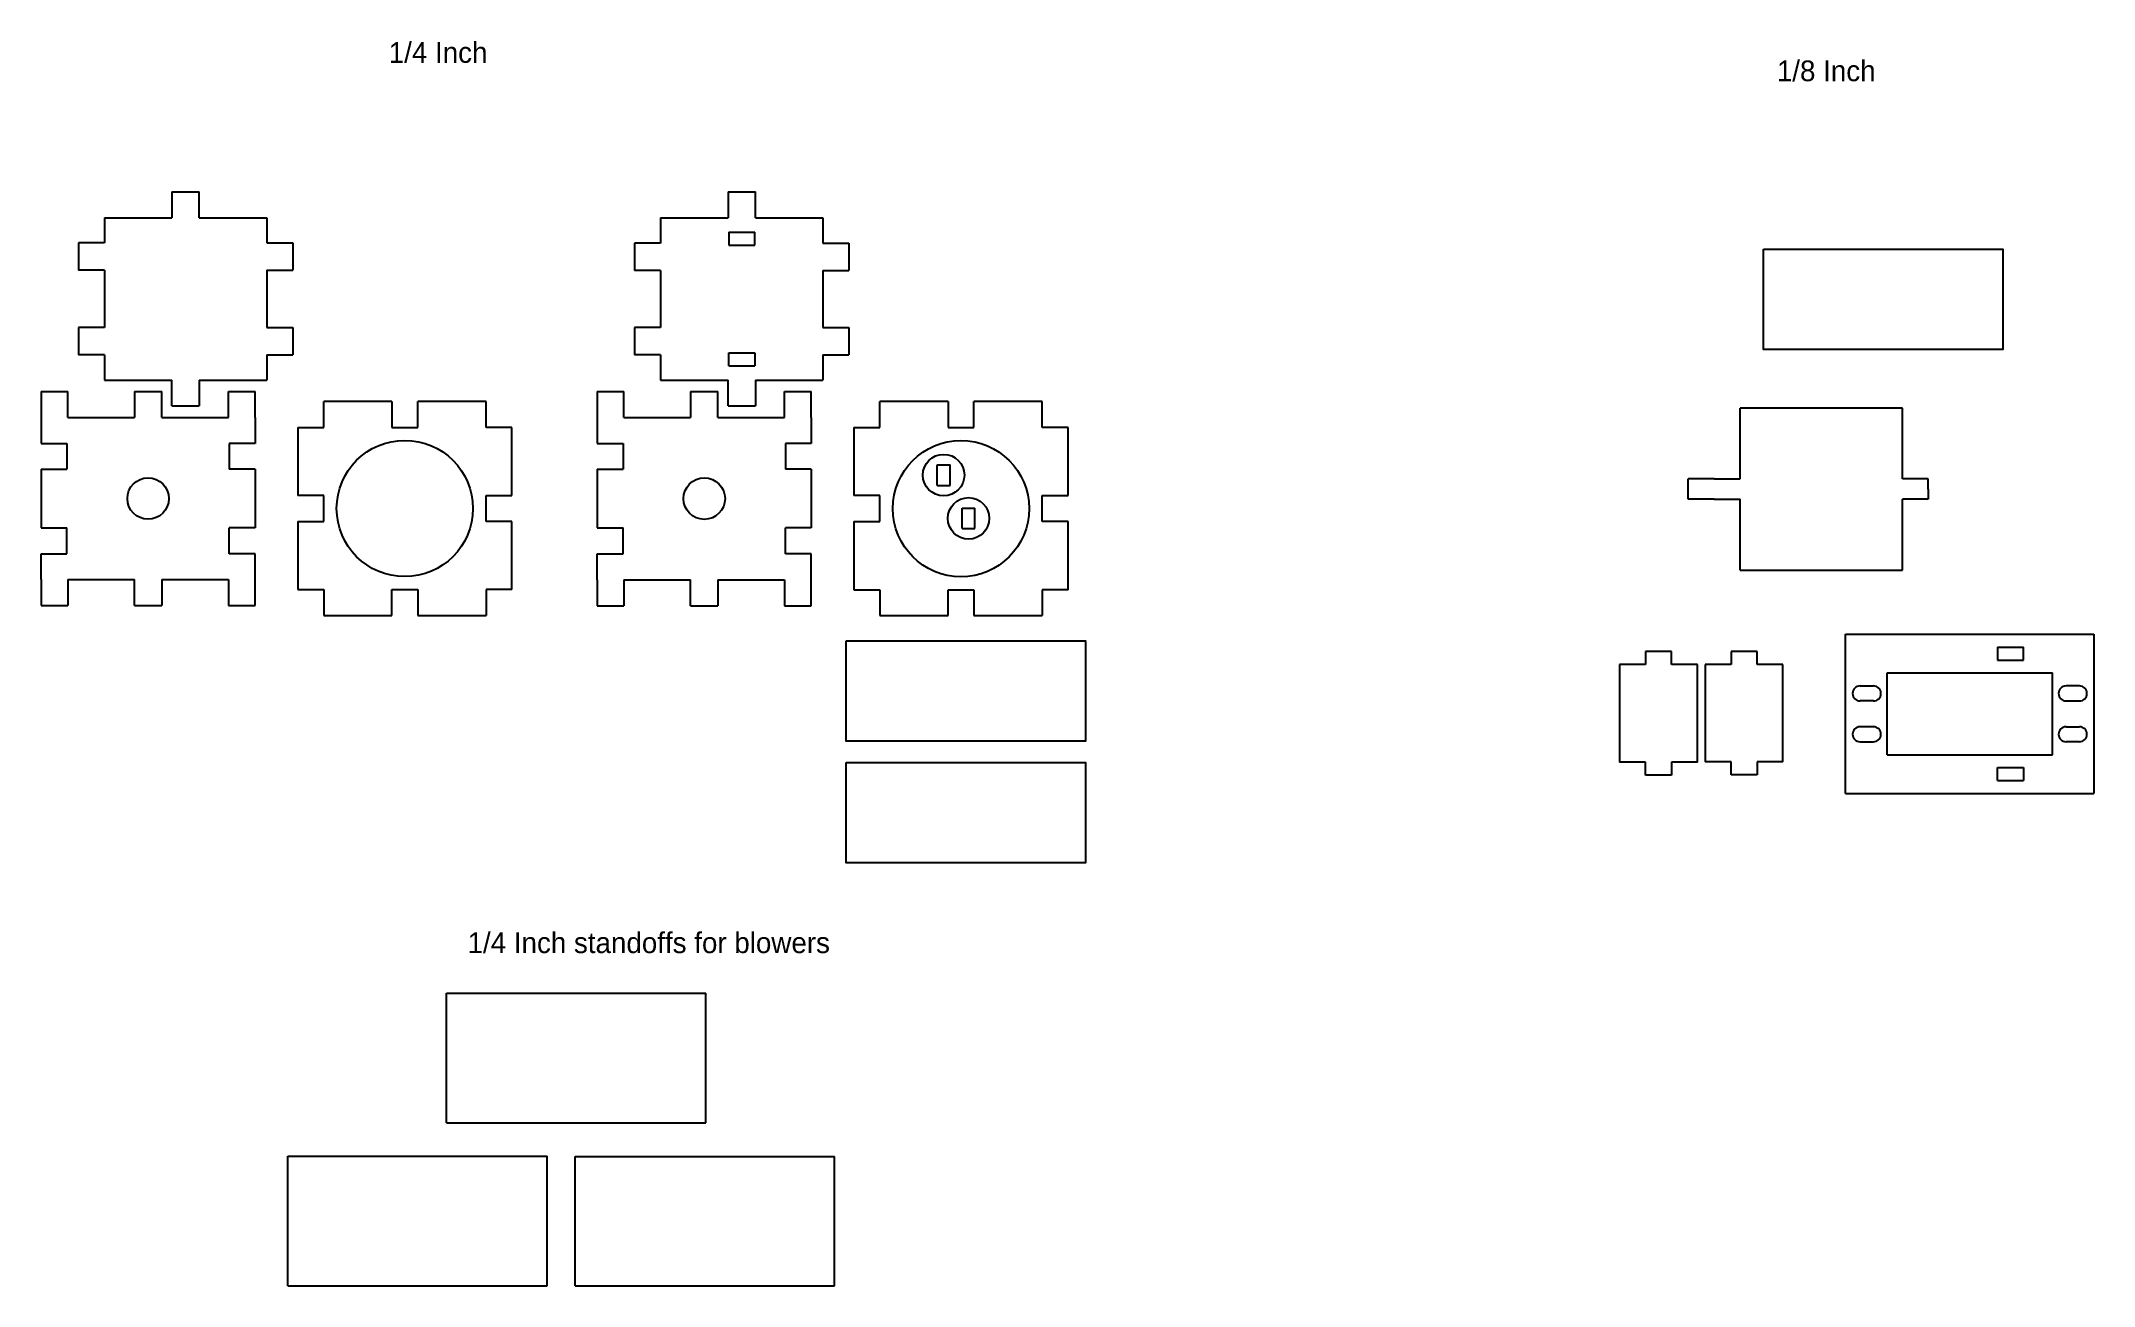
# Model space of a CAD drawing. Header units: inches. Extents: x 24.9 to 44.6, y 18.2 to 30.2.
import ezdxf

# ---------------------------------------------------------------- set-up
doc = ezdxf.new("R2010")
doc.units = ezdxf.units.IN
doc.header["$MEASUREMENT"] = 0

msp = doc.modelspace()

# ---------------------------------------------------------------- linework, layer by layer
at = {"color": 1}
for p, q in [((26.119, 28.781), (26.119, 28.531)), ((26.119, 28.781), (26.383, 28.781)), ((26.383, 28.531), (26.383, 28.781)), ((31.48, 28.78), (31.48, 28.53)), ((31.48, 28.78), (31.744, 28.78)), ((31.744, 28.53), (31.744, 28.78)), ((25.469, 28.531), (26.119, 28.531)), ((25.469, 28.531), (25.469, 28.288)), ((26.383, 28.531), (27.033, 28.531)), ((27.033, 28.531), (27.033, 28.288)), ((30.83, 28.53), (31.48, 28.53)), ((30.83, 28.53), (30.83, 28.287)), ((31.744, 28.53), (32.394, 28.53)), ((32.394, 28.53), (32.394, 28.287)), ((31.487, 28.391), (31.487, 28.266)), ((31.487, 28.391), (31.737, 28.391)), ((31.737, 28.266), (31.737, 28.391)), ((25.469, 28.288), (25.219, 28.288)), ((25.219, 28.288), (25.219, 28.024)), ((27.033, 28.288), (27.283, 28.288)), ((27.283, 28.288), (27.283, 28.024)), ((30.83, 28.287), (30.58, 28.287)), ((30.58, 28.287), (30.58, 28.023)), ((31.487, 28.266), (31.737, 28.266)), ((32.394, 28.287), (32.644, 28.287)), ((32.644, 28.287), (32.644, 28.023)), ((25.469, 28.024), (25.219, 28.024)), ((25.469, 28.024), (25.469, 27.473)), ((27.033, 28.024), (27.283, 28.024)), ((27.033, 28.024), (27.033, 27.473)), ((30.83, 28.023), (30.58, 28.023)), ((30.83, 28.023), (30.83, 27.472)), ((32.394, 28.023), (32.644, 28.023)), ((32.394, 28.023), (32.394, 27.472)), ((25.469, 27.473), (25.219, 27.473)), ((25.219, 27.473), (25.219, 27.209)), ((27.033, 27.473), (27.283, 27.473)), ((27.283, 27.473), (27.283, 27.209)), ((30.83, 27.472), (30.58, 27.472)), ((30.58, 27.472), (30.58, 27.208)), ((32.394, 27.472), (32.644, 27.472)), ((32.644, 27.472), (32.644, 27.208)), ((25.469, 27.209), (25.219, 27.209)), ((25.469, 27.209), (25.469, 26.966)), ((27.033, 27.209), (27.283, 27.209)), ((27.033, 27.209), (27.033, 26.966)), ((30.83, 27.208), (30.58, 27.208)), ((30.83, 27.208), (30.83, 26.966)), ((31.487, 27.229), (31.737, 27.229)), ((31.487, 27.104), (31.487, 27.229)), ((31.737, 27.229), (31.737, 27.104)), ((32.394, 27.208), (32.644, 27.208)), ((32.394, 27.208), (32.394, 26.966)), ((25.469, 26.966), (26.119, 26.966)), ((26.119, 26.716), (26.119, 26.966)), ((26.383, 26.966), (26.383, 26.716)), ((26.383, 26.966), (27.033, 26.966)), ((30.83, 26.966), (31.48, 26.966)), ((31.48, 26.716), (31.48, 26.966)), ((31.487, 27.104), (31.737, 27.104)), ((31.744, 26.966), (31.744, 26.716)), ((31.744, 26.966), (32.394, 26.966)), ((24.857, 26.855), (24.857, 26.605)), ((24.857, 26.855), (25.114, 26.855)), ((25.114, 26.605), (25.114, 26.855)), ((25.757, 26.855), (25.757, 26.605)), ((25.757, 26.855), (26.021, 26.855)), ((26.021, 26.605), (26.021, 26.855)), ((26.665, 26.605), (26.665, 26.855)), ((26.665, 26.855), (26.922, 26.855)), ((26.922, 26.605), (26.922, 26.855)), ((27.582, 26.509), (27.582, 26.759)), ((28.239, 26.759), (27.582, 26.759)), ((28.239, 26.759), (28.239, 26.509)), ((29.147, 26.759), (28.489, 26.759)), ((28.489, 26.509), (28.489, 26.759)), ((29.147, 26.509), (29.147, 26.759)), ((30.218, 26.854), (30.218, 26.605)), ((30.218, 26.854), (30.475, 26.854)), ((30.475, 26.605), (30.475, 26.854)), ((31.119, 26.854), (31.119, 26.605)), ((31.119, 26.854), (31.383, 26.854)), ((31.383, 26.605), (31.383, 26.854)), ((32.026, 26.605), (32.026, 26.854)), ((32.026, 26.854), (32.283, 26.854)), ((32.283, 26.605), (32.283, 26.854)), ((32.943, 26.509), (32.943, 26.759)), ((33.601, 26.759), (32.943, 26.759)), ((33.601, 26.759), (33.601, 26.509)), ((34.508, 26.759), (33.851, 26.759)), ((33.851, 26.509), (33.851, 26.759)), ((34.508, 26.509), (34.508, 26.759)), ((24.857, 26.605), (24.857, 26.355)), ((25.114, 26.605), (25.757, 26.605)), ((26.021, 26.605), (26.665, 26.605)), ((26.119, 26.716), (26.383, 26.716)), ((26.922, 26.605), (26.922, 26.355)), ((30.218, 26.605), (30.218, 26.355)), ((30.475, 26.605), (31.119, 26.605)), ((31.383, 26.605), (32.026, 26.605)), ((31.48, 26.716), (31.744, 26.716)), ((32.283, 26.605), (32.283, 26.355)), ((42.802, 26.696), (41.238, 26.696)), ((41.238, 26.012), (41.238, 26.696)), ((42.802, 26.012), (42.802, 26.696)), ((24.857, 26.355), (25.107, 26.355)), ((25.107, 26.355), (25.107, 26.105)), ((26.922, 26.355), (26.672, 26.355)), ((26.672, 26.355), (26.672, 26.105)), ((27.332, 26.509), (27.332, 25.852)), ((27.332, 26.509), (27.582, 26.509)), ((28.239, 26.509), (28.489, 26.509)), ((29.397, 26.509), (29.147, 26.509)), ((29.397, 25.852), (29.397, 26.509)), ((30.218, 26.355), (30.468, 26.355)), ((30.468, 26.355), (30.468, 26.105)), ((32.283, 26.355), (32.033, 26.355)), ((32.033, 26.355), (32.033, 26.105)), ((32.693, 26.509), (32.693, 25.851)), ((32.693, 26.509), (32.943, 26.509)), ((33.601, 26.509), (33.851, 26.509)), ((34.758, 26.509), (34.508, 26.509)), ((34.758, 25.851), (34.758, 26.509)), ((33.496, 25.95), (33.496, 26.147)), ((33.496, 26.147), (33.621, 26.147)), ((33.621, 25.95), (33.621, 26.147)), ((24.857, 26.105), (25.107, 26.105)), ((24.857, 26.105), (24.857, 25.541)), ((26.922, 26.105), (26.672, 26.105)), ((26.922, 26.105), (26.922, 25.541)), ((30.218, 26.105), (30.468, 26.105)), ((30.218, 26.105), (30.218, 25.54)), ((32.283, 26.105), (32.033, 26.105)), ((32.283, 26.105), (32.283, 25.54)), ((33.496, 25.95), (33.621, 25.95)), ((40.988, 26.012), (40.738, 26.012)), ((40.738, 25.816), (40.738, 26.012)), ((40.988, 26.012), (41.238, 26.012)), ((43.052, 26.012), (42.802, 26.012)), ((43.052, 25.914), (43.052, 26.012)), ((27.582, 25.852), (27.332, 25.852)), ((27.582, 25.602), (27.582, 25.852)), ((29.147, 25.602), (29.147, 25.852)), ((29.147, 25.852), (29.397, 25.852)), ((32.943, 25.851), (32.693, 25.851)), ((32.943, 25.601), (32.943, 25.851)), ((33.736, 25.534), (33.736, 25.731)), ((33.736, 25.731), (33.861, 25.731)), ((33.861, 25.534), (33.861, 25.731)), ((34.508, 25.601), (34.508, 25.851)), ((34.508, 25.851), (34.758, 25.851)), ((40.988, 25.816), (40.738, 25.816)), ((40.988, 25.816), (41.238, 25.816)), ((41.238, 25.132), (41.238, 25.816)), ((42.802, 25.132), (42.802, 25.816)), ((43.052, 25.816), (42.802, 25.816)), ((43.052, 25.914), (43.052, 25.816)), ((24.857, 25.541), (25.107, 25.541)), ((25.107, 25.291), (25.107, 25.541)), ((26.672, 25.291), (26.672, 25.541)), ((26.922, 25.541), (26.672, 25.541)), ((27.332, 25.602), (27.582, 25.602)), ((27.332, 25.602), (27.332, 24.945)), ((29.397, 25.602), (29.147, 25.602)), ((29.397, 24.945), (29.397, 25.602)), ((30.218, 25.54), (30.468, 25.54)), ((30.468, 25.29), (30.468, 25.54)), ((32.033, 25.29), (32.033, 25.54)), ((32.283, 25.54), (32.033, 25.54)), ((32.693, 25.601), (32.943, 25.601)), ((32.693, 25.601), (32.693, 24.944)), ((33.736, 25.534), (33.861, 25.534)), ((34.758, 25.601), (34.508, 25.601)), ((34.758, 24.944), (34.758, 25.601)), ((24.857, 25.041), (24.857, 25.291)), ((24.857, 25.291), (25.107, 25.291)), ((26.922, 25.291), (26.672, 25.291)), ((26.922, 25.041), (26.922, 25.291)), ((30.218, 25.04), (30.218, 25.29)), ((30.218, 25.29), (30.468, 25.29)), ((32.283, 25.29), (32.033, 25.29)), ((32.283, 25.04), (32.283, 25.29)), ((24.857, 25.041), (24.857, 24.791)), ((25.114, 25.041), (25.114, 24.791)), ((25.114, 25.041), (25.757, 25.041)), ((25.757, 24.791), (25.757, 25.041)), ((26.021, 25.041), (26.021, 24.791)), ((26.021, 25.041), (26.665, 25.041)), ((26.665, 25.041), (26.665, 24.791)), ((26.922, 24.791), (26.922, 25.041)), ((27.332, 24.945), (27.582, 24.945)), ((27.582, 24.945), (27.582, 24.695)), ((28.239, 24.695), (28.239, 24.945)), ((28.239, 24.945), (28.489, 24.945)), ((28.489, 24.945), (28.489, 24.695)), ((29.397, 24.945), (29.147, 24.945)), ((29.147, 24.945), (29.147, 24.695)), ((30.218, 25.04), (30.218, 24.79)), ((30.475, 25.04), (30.475, 24.79)), ((30.475, 25.04), (31.119, 25.04)), ((31.119, 24.79), (31.119, 25.04)), ((31.383, 25.04), (31.383, 24.79)), ((31.383, 25.04), (32.026, 25.04)), ((32.026, 25.04), (32.026, 24.79)), ((32.283, 24.79), (32.283, 25.04)), ((32.693, 24.944), (32.943, 24.944)), ((32.943, 24.944), (32.943, 24.694)), ((33.601, 24.694), (33.601, 24.944)), ((33.601, 24.944), (33.851, 24.944)), ((33.851, 24.944), (33.851, 24.694)), ((34.758, 24.944), (34.508, 24.944)), ((34.508, 24.944), (34.508, 24.694)), ((41.238, 25.132), (42.802, 25.132)), ((24.857, 24.791), (25.114, 24.791)), ((25.757, 24.791), (26.021, 24.791)), ((26.665, 24.791), (26.922, 24.791)), ((30.218, 24.79), (30.475, 24.79)), ((31.119, 24.79), (31.383, 24.79)), ((32.026, 24.79), (32.283, 24.79)), ((27.582, 24.695), (28.239, 24.695)), ((28.489, 24.695), (29.147, 24.695)), ((32.943, 24.694), (33.601, 24.694)), ((33.851, 24.694), (34.508, 24.694)), ((40.576, 24.347), (40.326, 24.347)), ((40.326, 24.347), (40.326, 24.222)), ((40.576, 24.222), (40.576, 24.347)), ((41.401, 24.348), (41.151, 24.348)), ((41.151, 24.348), (41.151, 24.223)), ((41.401, 24.223), (41.401, 24.348)), ((42.254, 24.516), (44.649, 24.516)), ((42.254, 22.978), (42.254, 24.516)), ((43.72, 24.391), (43.72, 24.266)), ((43.72, 24.391), (43.97, 24.391)), ((43.97, 24.266), (43.97, 24.391)), ((44.649, 24.516), (44.649, 22.978)), ((40.326, 24.222), (40.076, 24.222)), ((40.076, 24.222), (40.076, 23.282)), ((40.826, 24.222), (40.576, 24.222)), ((40.826, 23.282), (40.826, 24.222)), ((41.151, 24.223), (40.901, 24.223)), ((40.901, 24.223), (40.901, 23.283)), ((41.651, 24.223), (41.401, 24.223)), ((41.651, 23.283), (41.651, 24.223)), ((43.72, 24.266), (43.97, 24.266)), ((42.394, 24.016), (42.523, 24.016)), ((42.654, 24.141), (44.249, 24.141)), ((42.654, 23.353), (42.654, 24.141)), ((44.249, 23.353), (44.249, 24.141)), ((44.509, 24.016), (44.38, 24.016)), ((42.523, 23.871), (42.394, 23.871)), ((44.38, 23.871), (44.509, 23.871)), ((42.523, 23.622), (42.394, 23.622)), ((44.38, 23.622), (44.509, 23.622)), ((42.394, 23.477), (42.523, 23.477)), ((44.509, 23.477), (44.38, 23.477)), ((40.326, 23.282), (40.076, 23.282)), ((40.326, 23.157), (40.326, 23.282)), ((40.576, 23.157), (40.326, 23.157)), ((40.826, 23.282), (40.576, 23.282)), ((40.576, 23.282), (40.576, 23.157)), ((41.151, 23.283), (40.901, 23.283)), ((41.151, 23.158), (41.151, 23.283)), ((41.401, 23.158), (41.151, 23.158)), ((41.651, 23.283), (41.401, 23.283)), ((41.401, 23.283), (41.401, 23.158)), ((42.654, 23.353), (44.249, 23.353)), ((43.72, 23.228), (43.97, 23.228)), ((43.72, 23.103), (43.72, 23.228)), ((43.97, 23.228), (43.97, 23.103)), ((42.254, 22.978), (44.649, 22.978)), ((43.72, 23.103), (43.97, 23.103)), ((28.767, 19.802), (28.767, 21.052)), ((28.767, 21.052), (31.267, 21.052)), ((31.267, 19.802), (31.267, 21.052)), ((28.767, 19.802), (31.267, 19.802)), ((27.237, 18.231), (27.237, 19.481)), ((27.237, 19.481), (29.737, 19.481)), ((29.737, 18.231), (29.737, 19.481)), ((30.007, 18.23), (30.007, 19.48)), ((30.007, 19.48), (32.507, 19.48)), ((32.507, 18.23), (32.507, 19.48)), ((27.237, 18.231), (29.737, 18.231)), ((30.007, 18.23), (32.507, 18.23))]:
    msp.add_line(p, q, dxfattribs=at)
for points in [[(41.464, 28.227), (43.77, 28.227), (43.77, 27.259), (41.464, 27.259)], [(32.62, 24.45), (34.925, 24.45), (34.925, 23.482), (32.62, 23.482)], [(32.62, 23.277), (34.925, 23.277), (34.925, 22.309), (32.62, 22.309)]]:
    msp.add_lwpolyline(points, close=True, dxfattribs=at)
for centre, radius in [((28.364, 25.727), 0.657), ((33.726, 25.726), 0.657), ((33.559, 26.049), 0.2), ((25.889, 25.823), 0.2), ((31.251, 25.822), 0.2), ((33.799, 25.632), 0.2)]:
    msp.add_circle(centre, radius, dxfattribs=at)
for centre, start, end in [((42.394, 23.944), 90, 270), ((42.523, 23.944), 270, 90), ((44.38, 23.944), 90, 270), ((44.509, 23.944), 270, 90), ((42.394, 23.55), 90, 270), ((42.523, 23.55), 270, 90), ((44.38, 23.55), 90, 270), ((44.509, 23.55), 270, 90)]:
    msp.add_arc(centre, 0.0725, start, end, dxfattribs=at)

# ---------------------------------------------------------------- texts
for s, p in [('1/4 Inch', (28.209, 30.024)), ('1/8 Inch', (41.592, 29.847)), ('1/4 Inch standoffs for blowers', (28.969, 21.44))]:
    msp.add_text(s, height=0.2).set_placement(p)

doc.saveas('drawing.dxf')
